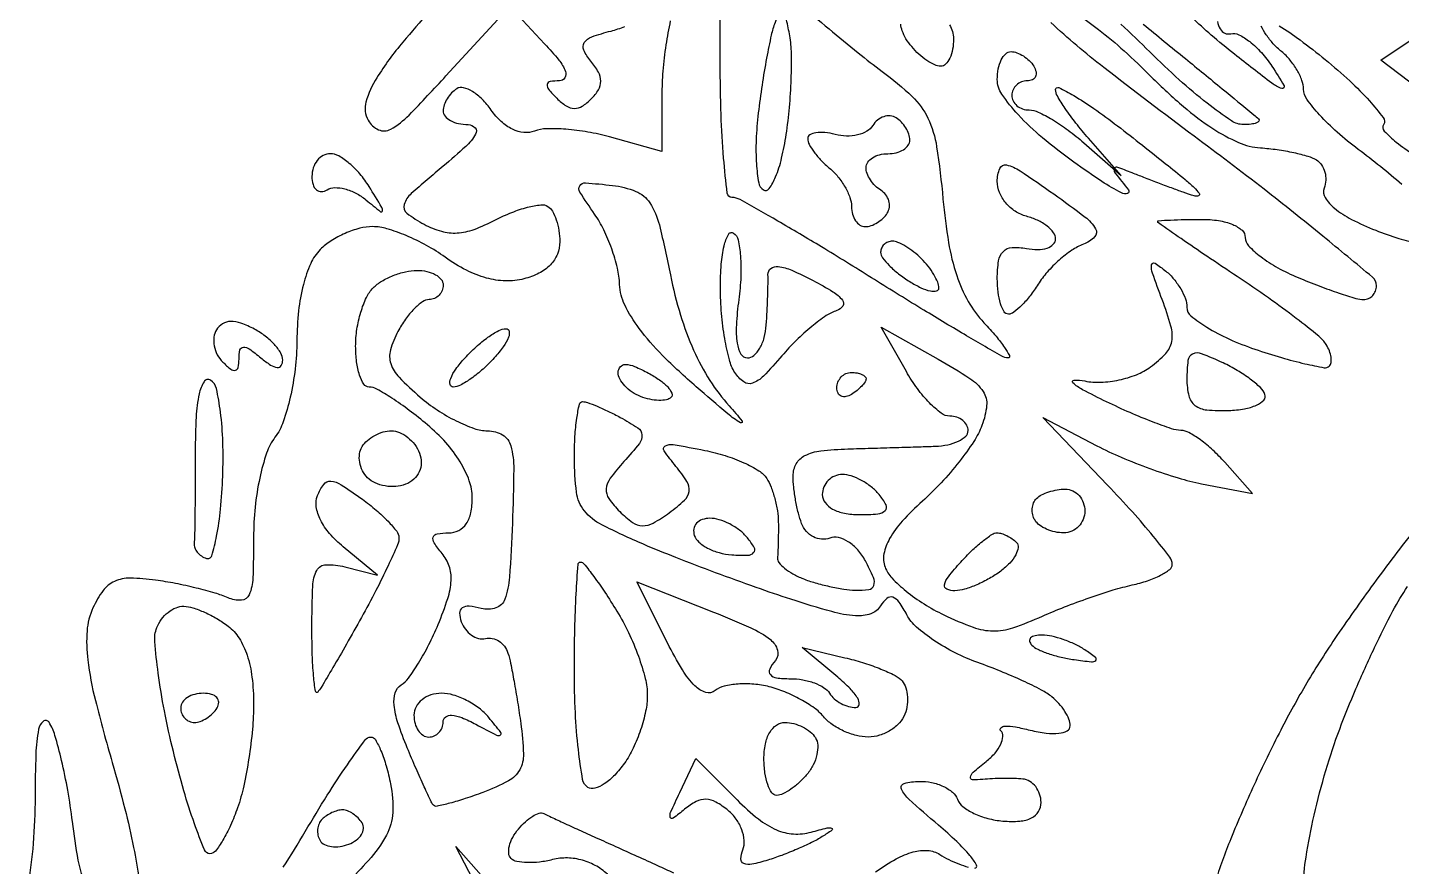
# Model space of a CAD drawing. Extents: x 3.4 to 43.8, y 4.7 to 62.8.
# Drawn here: x 4.78 to 12.75, y 37.57 to 42.44 of the extents above; entities that cross this region are included whole.
import ezdxf

# ---------------------------------------------------------------- set-up
doc = ezdxf.new("R2010")
doc.units = 0
doc.header["$MEASUREMENT"] = 0

msp = doc.modelspace()

# ---------------------------------------------------------------- linework, layer by layer
for points in [[(9.259346, 42.57927, 0.005617), (9.429479, 42.432307, 0.005649), (9.59869, 42.292672, 0.010727), (9.738505, 42.184792, -0.030913), (9.912398, 42.039058, -0.09204), (10.003328, 41.913793, -0.073547), (10.053953, 41.748679, -0.015063), (10.090751, 41.444918, 0.01843), (10.123044, 41.192583, 0.038976), (10.170285, 41.001245, 0.049297), (10.237042, 40.851145, 0.059367), (10.328643, 40.726977, -0.012704), (10.398423, 40.648812, -0.025639), (10.44852, 40.583201, -0.034736), (10.476122, 40.536243, -0.556981), (10.468169, 40.5234, -0.131903), (10.431663, 40.533201, -0.001537), (10.213944, 40.660082, -0.004545), (9.963137, 40.810361, -0.002936), (9.675355, 40.9887, 0.003852), (9.386428, 41.167017, 0.005827), (9.132004, 41.317318, 0.002487), (8.913147, 41.441747, 0.128701), (8.866332, 41.454, -0.3807), (8.839163, 41.478192, -0.007183), (8.818355, 41.682705, -0.013576), (8.803286, 41.934048, -0.008183), (8.7984, 42.232569), (8.7984, 43.011139)], [(7.260168, 42.702898, 0.006911), (6.957714, 42.355698, 0.035162), (6.806266, 42.149076, 0.071446), (6.743248, 42.007797, 0.199361), (6.755632, 41.902105, 0.162373), (6.816274, 41.846883, 0.237688), (6.887031, 41.850423, 0.070452), (6.992916, 41.932158, 0.007497), (7.207316, 42.158753), (7.577186, 42.561592), (7.77954, 42.346196, -0.018465), (7.862198, 42.25143, -0.07517), (7.900769, 42.185642, -0.239678), (7.897395, 42.148363, -0.258022), (7.865627, 42.1308, 0.04022), (7.811224, 42.126417, 0.32744), (7.794732, 42.10965, 0.214312), (7.802692, 42.081758, 0.021297), (7.85088, 42.02928, 0.051271), (7.905065, 41.985198, 0.141564), (7.951626, 41.970834, 0.146057), (7.997737, 41.9837, 0.055869), (8.050335, 42.025695, 0.061518), (8.092119, 42.079254, 0.138382), (8.105478, 42.128555, 0.125251), (8.091588, 42.180854, 0.046012), (8.048061, 42.244373, -0.060953), (8.006733, 42.308712, -0.265468), (8.009772, 42.352199, -0.162696), (8.053634, 42.386207, -0.022764), (8.165086, 42.419638, 0.042211), (8.244432, 42.446841, 0.074969)], [(10.866958, 42.520427, -0.014605), (10.993234, 42.428399, -0.018696), (11.141143, 42.304731, -0.012909), (11.299429, 42.154413, 0.018917), (11.486449, 41.981033, 0.033116), (11.655299, 41.854387, 0.040805), (11.805048, 41.773401, 0.086483), (11.93268, 41.741943, -0.017956), (12.029885, 41.731696, -0.018119), (12.125809, 41.714521, -0.018253), (12.20806, 41.693527, -0.066891), (12.257047, 41.671651, -0.1061), (12.287144, 41.642759, -0.081802), (12.306212, 41.601308, -0.077808), (12.311575, 41.553896, -0.081109), (12.302019, 41.507832, 0.236488), (12.307415, 41.452971, 0.081192), (12.361854, 41.391462, 0.053239), (12.460602, 41.327064, 0.024308), (12.601181, 41.263796, 0.01697), (12.734564, 41.21656, 0.026369), (12.852669, 41.185937, 0.024268)], [(11.2518, 42.459832, -0.000383), (11.497525, 42.259391, -0.000585), (11.71027, 42.085165, -0.000195), (11.894069, 41.934165, -0.016212), (11.92155, 41.910035, -0.350291), (11.923345, 41.89765, -0.171677), (11.910372, 41.886704, -0.064923), (11.878806, 41.879275, -0.025373), (11.833996, 41.877, -0.15062), (11.764501, 41.898421, -0.015463), (11.623878, 42.000716, -0.018177), (11.460985, 42.136858, -0.013549), (11.291146, 42.29816, 0.012254), (11.122034, 42.459607, 0.016684)], [(11.684107, 42.475083, 0.108885), (11.698427, 42.431649, 0.152798), (11.725497, 42.407318, 0.167005), (11.760567, 42.403871, -0.177204), (11.807553, 42.398312, -0.050209), (11.870593, 42.358007, -0.04388), (11.937653, 42.294664, -0.034359), (11.998853, 42.2154, -0.016089), (12.069243, 42.102283, -0.685676), (12.056457, 42.086395, -0.086698), (11.998745, 42.11658, -0.00258), (11.782425, 42.284474, -0.011515), (11.646576, 42.396186, -0.017682), (11.534792, 42.499616, -0.012384)], [(8.50884, 42.479353, 0.016405), (8.483304, 42.339096, 0.016126), (8.465804, 42.187639, 0.0207), (8.46, 42.047512), (8.46, 41.721439), (8.156209, 41.805319, 0.023781), (8.030288, 41.833722, 0.024308), (7.903156, 41.849786, 0.024972), (7.791889, 41.852807, 0.086117), (7.721352, 41.838905, -0.119091), (7.659816, 41.830901, -0.086212), (7.593108, 41.850063, -0.073321), (7.527488, 41.894774, -0.053878), (7.469454, 41.96112, 0.041852), (7.41741, 42.023582, 0.059417), (7.360966, 42.068648, 0.07609), (7.308869, 42.090871, 0.203981), (7.269811, 42.084923, 0.064855), (7.239664, 42.060388, 0.051888), (7.214151, 42.027138, 0.053429), (7.196798, 41.990661, 0.084521), (7.191, 41.956607, 0.176469), (7.202067, 41.926228, 0.092665), (7.233551, 41.900385, 0.072813), (7.280435, 41.88289, 0.052993), (7.335854, 41.877, -0.219939), (7.376299, 41.858305, -0.321358), (7.379429, 41.820662, -0.071951), (7.322069, 41.750101, -0.01224), (7.191471, 41.635533, 0.006913), (7.005942, 41.476243, 0.13377), (6.964684, 41.413484, 0.318651), (6.980298, 41.363253, 0.040293), (7.081332, 41.298216, 0.053377), (7.180932, 41.257886, 0.085217), (7.271996, 41.248006, 0.073491), (7.370431, 41.26885, 0.030806), (7.4946, 41.323853, -0.024683), (7.589351, 41.367218, -0.031719), (7.680402, 41.397033, -0.03306), (7.756831, 41.411489, -0.17022), (7.798284, 41.402377, -0.127013), (7.824999, 41.374525, -0.046476), (7.84738, 41.324272, -0.042355), (7.862663, 41.262207, -0.039217), (7.8678, 41.196819, -0.098833), (7.853534, 41.125352, -0.094073), (7.81281, 41.063417, -0.082547), (7.74699, 41.014734, -0.056613), (7.659841, 40.982029, -0.067928), (7.552619, 40.970159, -0.060592), (7.441692, 40.986519, -0.053181), (7.325532, 41.032072, -0.034712), (7.202632, 41.107318, 0.028676), (7.094627, 41.175248, 0.026184), (6.976294, 41.232665, 0.02712), (6.865102, 41.272645, 0.072863), (6.782133, 41.2848, 0.063984), (6.706858, 41.275128, 0.039129), (6.622138, 41.245748, 0.038666), (6.5414, 41.202754, 0.054752), (6.477943, 41.151857, 0.092686), (6.422515, 41.070935, 0.041175), (6.380021, 40.948238, 0.035586), (6.352311, 40.795928, 0.025511), (6.342309, 40.623107, -0.027673), (6.332133, 40.459527, -0.026349), (6.303923, 40.295329, -0.027321), (6.263426, 40.15314, -0.079031), (6.215409, 40.06308, 0.080877), (6.166715, 39.970937, 0.028464), (6.127018, 39.826289, 0.026939), (6.100178, 39.656814, 0.025807), (6.0912, 39.482979, -0.008943), (6.086951, 39.245438, -0.090933), (6.065788, 39.149509, -0.286417), (6.020488, 39.11755, -0.117006), (5.94315, 39.13134, 0.031014), (5.867632, 39.158684, 0.011526), (5.758493, 39.187991, 0.01137), (5.63768, 39.21457, 0.013479), (5.522432, 39.233981, 0.030851), (5.376396, 39.245427, 0.108846), (5.284681, 39.226807, 0.130011), (5.218404, 39.17368, 0.05262), (5.159252, 39.073039, 0.088122), (5.12498, 38.939066, 0.049727), (5.129139, 38.770898, 0.03095), (5.173231, 38.536548, 0.008611), (5.271175, 38.17575, -0.008064), (5.344154, 37.908072, -0.0139), (5.395055, 37.682823, -0.007891), (5.427967, 37.50058, -0.462767)], [(10.275704, 37.563695, 0.581962), (10.285971, 37.581113, 0.045661), (10.247155, 37.636324, 0.027231), (10.171025, 37.716671, 0.01266), (10.064204, 37.812762, -0.006138), (9.893438, 37.962392, -0.106578), (9.850287, 38.021994, -0.460597), (9.865928, 38.054458, -0.059971), (9.952599, 38.066562, -0.055607), (10.025005, 38.059872, -0.058692), (10.092772, 38.037378, -0.065612), (10.146048, 38.003322, -0.126819), (10.175194, 37.962384, 0.136553), (10.206772, 37.919779, 0.053722), (10.269441, 37.880994, 0.047934), (10.350224, 37.851409, 0.043199), (10.438045, 37.836432, 0.03808), (10.535818, 37.835801, 0.095916), (10.604325, 37.854093, 0.143843), (10.644644, 37.890752, 0.137654), (10.6596, 37.944048, 0.081119), (10.651619, 37.992917, 0.084509), (10.628536, 38.035946, 0.09071), (10.594212, 38.066593, 0.113848), (10.55385, 38.080024, 0.017285), (10.504272, 38.082999, 0.008821), (10.441887, 38.083481, 0.008753), (10.377495, 38.081715, 0.012984), (10.3212, 38.077718, -0.03503), (10.261729, 38.076122, -0.457376), (10.24962, 38.091418, -0.16904), (10.265838, 38.119533, -0.010491), (10.341035, 38.181809, 0.044815), (10.392681, 38.230924, 0.069438), (10.426465, 38.282233, 0.096001), (10.438159, 38.327607, 0.214766), (10.425808, 38.360192, -0.430431), (10.42628, 38.377321, -0.179171), (10.450338, 38.386812, -0.049418), (10.510949, 38.382102, -0.017398), (10.596323, 38.363805, 0.029001), (10.689364, 38.346113, 0.059403), (10.763498, 38.345277, 0.096222), (10.811565, 38.360107, 0.276674), (10.8288, 38.38887, 0.097805), (10.821297, 38.42686, 0.043234), (10.797736, 38.472518, 0.040592), (10.763511, 38.518108, 0.043327), (10.72305, 38.556495, 0.048199), (10.661782, 38.596303, 0.011593), (10.552943, 38.649777, 0.011798), (10.42458, 38.705551, 0.011454), (10.292463, 38.755793, -0.031908), (10.1618, 38.811697, -0.030838), (10.037753, 38.884333, -0.032351), (9.936896, 38.961974, -0.089905), (9.881519, 39.031768, 0.02748), (9.835809, 39.10694, 0.161408), (9.799522, 39.134494, 0.268546), (9.765202, 39.127704, 0.074437), (9.728341, 39.084133, -0.171849), (9.671272, 39.03828, -0.103014), (9.5841, 39.02678, -0.049777), (9.445663, 39.051058, -0.010304), (9.208684, 39.122727, -0.006618), (9.006207, 39.191522, -0.004143), (8.771003, 39.277125, -0.004157), (8.5407, 39.3653, -0.00756), (8.35425, 39.441742, -0.015423), (8.111685, 39.554472, -0.107358), (8.010548, 39.636222, -0.138431), (7.964995, 39.743368, -0.031732), (7.9524, 39.941618, -0.013709), (7.955848, 40.067358, -0.022522), (7.966459, 40.173255, -0.01856), (7.98141, 40.254485, -0.351393), (8.000262, 40.2696, -0.08758), (8.028164, 40.264675, -0.011618), (8.084195, 40.242771, -0.013169), (8.149931, 40.213239, -0.010708), (8.218781, 40.178267, -0.023129), (8.320005, 40.117914, -0.229993), (8.344492, 40.076575, -0.191225), (8.329429, 40.027048, -0.015611), (8.240024, 39.921834, 0.023868), (8.160172, 39.824655, 0.14003), (8.137022, 39.763497, 0.176123), (8.152392, 39.706872, 0.042943), (8.215704, 39.631639, 0.041094), (8.289729, 39.568875, 0.15073), (8.347355, 39.549657, 0.134296), (8.409773, 39.565216, 0.030029), (8.502955, 39.625118, 0.029079), (8.590406, 39.697223, 0.171942), (8.61752, 39.748976, 0.177928), (8.605523, 39.805229, 0.031577), (8.541407, 39.894013, -0.020678), (8.473284, 39.984143, -0.444753), (8.480093, 40.013085, -0.170512), (8.525933, 40.020716, -0.005704), (8.709594, 39.986494, -0.027422), (8.826199, 39.956664, -0.03004), (8.935238, 39.914953, -0.031444), (9.023073, 39.868297, -0.113931), (9.067849, 39.824176, -0.049477), (9.093396, 39.773509, -0.026597), (9.115096, 39.7069, -0.026219), (9.130164, 39.635978, -0.037058), (9.135505, 39.57165, -0.004079), (9.135541, 39.510558, -0.004069), (9.13458, 39.449422, -0.003985), (9.132882, 39.396039, -0.015983), (9.13054, 39.363453, 0.198103), (9.138607, 39.336165, 0.05185), (9.171447, 39.303112, 0.044467), (9.21997, 39.27019, 0.032984), (9.27859, 39.242499, 0.024389), (9.348657, 39.218765, 0.015651), (9.431935, 39.197808, 0.015731), (9.514958, 39.182376, 0.028249), (9.583927, 39.175746, 0.044233), (9.661002, 39.17953, 0.284766), (9.689714, 39.203339, 0.185786), (9.687719, 39.248926, 0.02007), (9.640888, 39.345562, 0.057773), (9.596477, 39.409537, 0.070392), (9.541141, 39.456909, 0.083733), (9.483834, 39.481164, 0.151061), (9.433413, 39.477803, -0.112523), (9.386366, 39.471063, -0.100183), (9.338835, 39.484808, -0.094281), (9.298129, 39.517005, -0.087013), (9.270701, 39.562761, -0.030206), (9.251794, 39.622608, -0.017208), (9.235882, 39.69682, -0.01714), (9.224965, 39.772902, -0.027067), (9.2214, 39.838716, -0.127663), (9.239727, 39.909326, -0.152276), (9.28935, 39.956553, -0.085786), (9.381975, 39.983919, -0.021879), (9.53865, 39.995278, 0.000329), (9.674062, 39.999244, 0.00027), (9.818623, 40.003652, 0.000273), (9.951418, 40.007845, 0.000725), (10.04625, 40.011028, 0.041883), (10.119121, 40.019721, 0.06022), (10.180685, 40.04031, 0.077878), (10.222535, 40.068847, 0.207107), (10.2366, 40.101348, 0.12538), (10.228462, 40.133293, 0.100215), (10.205536, 40.160584, 0.089699), (10.171249, 40.179024, 0.07752), (10.13085, 40.185535, -0.161117), (10.080474, 40.202484, -0.038269), (10.013033, 40.261698, -0.035492), (9.942247, 40.345261, -0.02862), (9.878272, 40.444061), (9.731445, 40.702052), (10.062017, 40.51626, -0.015975), (10.246559, 40.404639, -0.102617), (10.323665, 40.328293, -0.172334), (10.343998, 40.2468, -0.06673), (10.317079, 40.131861, -0.054846), (10.269516, 40.038897, -0.020886), (10.184318, 39.920623, -0.020387), (10.080221, 39.798723, -0.023512), (9.971161, 39.691645, 0.025524), (9.854824, 39.5765, 0.055946), (9.781336, 39.475229, 0.079176), (9.748165, 39.386549, 0.142534), (9.75457, 39.309792, 0.099095), (9.794554, 39.246574, 0.031584), (9.87671, 39.170625, 0.030116), (9.981218, 39.095575, 0.02941), (10.094796, 39.03297, 0.022916), (10.266384, 38.960596, 0.085132), (10.381341, 38.939265, 0.085627), (10.496486, 38.957519, 0.023345), (10.668453, 39.025158, -0.01266), (10.795427, 39.078259, -0.009105), (10.939662, 39.131331, -0.009205), (11.078834, 39.176827, -0.019569), (11.18835, 39.205774, 0.026114), (11.277462, 39.230581, 0.037888), (11.352659, 39.262325, 0.042495), (11.406261, 39.29594, 0.235653), (11.421, 39.325477, 0.165315), (11.406802, 39.367247, 0.007374), (11.310768, 39.488442, 0.011742), (11.189522, 39.629987, 0.008062), (11.045743, 39.78497), (10.670485, 40.176611), (10.983436, 40.013492, 0.019903), (11.124748, 39.946846, 0.013333), (11.291101, 39.881515, 0.013439), (11.45591, 39.826775, 0.025649), (11.591343, 39.79327), (11.8863, 39.736168), (11.725138, 39.918284, 0.02554), (11.656637, 39.988155, 0.029025), (11.584105, 40.047555, 0.030121), (11.517508, 40.090048, 0.121535), (11.471338, 40.102619, -0.075954), (11.416978, 40.112261, -0.01), (11.306507, 40.152233, -0.011421), (11.176656, 40.205612, -0.009346), (11.0403, 40.268404, -0.007644), (10.900124, 40.338822, -0.070217), (10.844869, 40.378354, -0.66671), (10.851122, 40.394644, -0.056876), (10.9134, 40.389313, 0.060411), (11.007088, 40.381958, 0.041968), (11.112525, 40.395337, 0.042145), (11.213594, 40.425975, 0.063408), (11.294078, 40.470492, 0.045593), (11.382831, 40.548806, 0.146844), (11.417767, 40.61843, 0.11258), (11.413267, 40.707017, 0.021493), (11.362535, 40.861167, -0.005412), (11.306274, 41.015248, -0.117126), (11.3012, 41.062899, -0.546431), (11.320795, 41.072207, -0.034019), (11.383707, 41.026844, -0.046868), (11.430346, 40.980112, -0.041099), (11.469794, 40.923501, -0.04326), (11.496867, 40.865989, -0.088605), (11.5056, 40.817094, 0.224042), (11.529299, 40.766859, 0.034356), (11.621645, 40.700863, 0.032812), (11.749334, 40.633374, 0.023059), (11.900647, 40.573899, 0.010355), (12.054678, 40.524951, 0.015811), (12.190348, 40.489534, 0.010354), (12.302381, 40.466469, 0.246765), (12.332118, 40.475718, 0.166219), (12.342108, 40.496087, 0.06775), (12.341834, 40.527346, 0.056865), (12.332204, 40.563891, 0.045611), (12.314045, 40.600323, 0.083982), (12.270855, 40.649453, 0.007336), (12.139968, 40.752598, 0.009467), (11.978728, 40.871103, 0.007221), (11.797973, 40.994878, -0.00182), (11.621005, 41.113273, -0.002977), (11.471987, 41.215051, -0.000428), (11.340633, 41.306083, -0.245752), (11.3364, 41.314176, -0.396471), (11.34132, 41.319406, -0.002519), (11.410954, 41.323304, -0.007947), (11.492883, 41.326171, -0.004773), (11.5902, 41.3271, -0.036918), (11.690075, 41.319716, -0.060918), (11.771539, 41.297232, -0.083703), (11.825525, 41.263537, -0.214657), (11.844, 41.222485, 0.193225), (11.863516, 41.173871, 0.039502), (11.934014, 41.110991, 0.036283), (12.033099, 41.04652, 0.027139), (12.150432, 40.989835, 0.007922), (12.273206, 40.940807, 0.009915), (12.388665, 40.89941, 0.008326), (12.486311, 40.868371, 0.072911), (12.531132, 40.8618, 0.107092), (12.559467, 40.867939, 0.099498), (12.583584, 40.885342, 0.09586), (12.599752, 40.911348, 0.091529), (12.6054, 40.941943, 0.221982), (12.582247, 40.991524, 0.002552), (12.294767, 41.229728, 0.007196), (11.953274, 41.501635, 0.004561), (11.547927, 41.809093, -0.005306), (11.023832, 42.207852, -0.021256), (10.716567, 42.468517, -0.032116)], [(10.128372, 42.455143, -0.143854), (10.152, 42.374719, -0.044644), (10.146544, 42.313733, -0.064493), (10.130192, 42.2622, -0.084381), (10.10613, 42.227362, -0.202189), (10.077759, 42.2154, -0.110009), (10.042721, 42.223203, -0.038704), (9.997647, 42.248751, -0.036176), (9.950829, 42.285489, -0.035119), (9.909293, 42.328934, -0.035548), (9.876087, 42.375284, -0.051436), (9.85429, 42.420661, -0.064521), (9.845949, 42.458642, -0.221704)], [(12.752568, 41.528903, 0.009612), (12.628312, 41.633294, 0.009499), (12.49965, 41.733255, -0.021025), (12.378176, 41.832204, -0.026928), (12.275592, 41.933574, -0.026712), (12.201209, 42.024791, -0.158991), (12.1824, 42.082447, 0.089085), (12.173314, 42.133036, 0.043189), (12.145123, 42.19265, 0.041002), (12.104055, 42.251408, 0.04656), (12.0555, 42.3, -0.03388), (12.006939, 42.346198, -0.035498), (11.965877, 42.397853, -0.037958), (11.937263, 42.447277, -0.112701)], [(12.040176, 42.450228, -0.023014), (12.162638, 42.367687, -0.011847), (12.308433, 42.253883, -0.014852), (12.451042, 42.129767, -0.023589), (12.564583, 42.014476, -0.02003), (12.645056, 41.917078, -0.310445), (12.64705, 41.875948, 0.340604), (12.650802, 41.839648, 0.032876), (12.720267, 41.775513, 0.031082), (12.823607, 41.702103, 0.018757)], [(12.952723, 42.007777), (12.631185, 42.249639), (12.887846, 42.422869, 0.05074)], [(12.847372, 39.552475, 0.008835), (12.604659, 39.234436, 0.008862), (12.376046, 38.911811, 0.015798), (12.201275, 38.637431, 0.015509), (12.050295, 38.364028, 0.010703), (11.895785, 38.045901, 0.010802), (11.760251, 37.733313, 0.021632), (11.669403, 37.479929, -0.015298)], [(12.850129, 37.130889, -0.01748), (12.748786, 37.008045, -0.017701), (12.652074, 36.906319, -0.059171), (12.579295, 36.850177, -0.055036), (12.496819, 36.812462, -0.145404), (12.432585, 36.810526, -0.129423), (12.372998, 36.844332, -0.039669), (12.304345, 36.92292, -0.074784), (12.257428, 37.010999, -0.028178), (12.218221, 37.145413, -0.027154), (12.191378, 37.298868, -0.029728), (12.1824, 37.449738, -0.040373), (12.196774, 37.627461, -0.015715), (12.244063, 37.869648, -0.015437), (12.311949, 38.12993, -0.018501), (12.392317, 38.370036, -0.011285), (12.486175, 38.603288, -0.009856), (12.5946, 38.842954, -0.009958), (12.701201, 39.05572, -0.028809), (12.786161, 39.196818, -0.017038)], [(5.110984, 37.488283, -0.061721), (5.074112, 37.608996, -0.012219), (5.040545, 37.833011, 0.012703), (5.013168, 38.014523, 0.014173), (4.97741, 38.187848, 0.013572), (4.938896, 38.333246, 0.069536), (4.904559, 38.409129, 0.451297), (4.870991, 38.414517, 0.17616), (4.843853, 38.368552, 0.037552), (4.828099, 38.225302, 0.008039), (4.823495, 37.975004, -0.019449), (4.812384, 37.705499, -0.024769), (4.780227, 37.458815, -0.026791)], [(6.262976, 37.568304, 0.012902), (6.391308, 37.775295, -0.00758), (6.518568, 37.98552, -0.011734), (6.635389, 38.162677, -0.006127), (6.737826, 38.306562, -0.239384), (6.771768, 38.3238, -0.269593), (6.798092, 38.308494, -0.030152), (6.829919, 38.243798, -0.030104), (6.860718, 38.155808, -0.019783), (6.88592, 38.051452, -0.061419), (6.898363, 37.885209, -0.110982), (6.862247, 37.754222, -0.063985), (6.757831, 37.607307, -0.010289), (6.513558, 37.353502, -0.008366)], [(8.151738, 37.520176, 0.06514), (8.081932, 37.57383, 0.062457), (7.999693, 37.608644, 0.06287), (7.911929, 37.62192, 0.067718), (7.825898, 37.612359, -0.031521), (7.750425, 37.598401, -0.037502), (7.678086, 37.595151, -0.040877), (7.618307, 37.601861, -0.149066), (7.584994, 37.619606, -0.17932), (7.571503, 37.648981, -0.080079), (7.575133, 37.692011, -0.064211), (7.59448, 37.741565, -0.048101), (7.627431, 37.790084, -0.034963), (7.668123, 37.832672, -0.04791), (7.710538, 37.864419, -0.057418), (7.748538, 37.881942, -0.203069), (7.774747, 37.879753, 0.011913), (7.807097, 37.863717, 0.001201), (7.885145, 37.827548, 0.001505), (7.978399, 37.784943, 0.001198), (8.0793, 37.739502, -0.000942), (8.190605, 37.689444, -0.000667), (8.315398, 37.632836, -0.000673), (8.434496, 37.578427, -0.001423), (8.526639, 37.535864, -0.01177)], [(7.492664, 37.248923), (7.263944, 37.6893), (7.544722, 37.372046, 0.0181)], [(9.699399, 37.541322, -0.027601), (9.818887, 37.616834, -0.061011), (9.918639, 37.657433, -0.084821), (10.002119, 37.665423, -0.12319), (10.072072, 37.642323, 0.025782), (10.124844, 37.612627, 0.023133), (10.182308, 37.587327, 0.023813), (10.236029, 37.569472, 0.064424)]]:
    msp.add_lwpolyline(points, format="xyb")
for points in [[(9.201604, 42.392505, 0.014853), (9.182746, 42.48548, 0.152949), (9.16307, 42.518805, 0.453593), (9.141571, 42.51626, 0.056561), (9.116571, 42.4692, 0.03998), (9.094321, 42.396083, 0.008036), (9.067346, 42.262615, 0.008441), (9.041011, 42.105875, 0.007796), (9.019209, 41.944131, 0.019126), (9.00668, 41.788144, 0.027105), (9.008392, 41.648936, 0.025924), (9.021463, 41.538987, 0.214988), (9.048894, 41.498343, 0.397119), (9.082328, 41.505207, 0.055461), (9.119567, 41.573134, 0.039359), (9.154556, 41.681617, 0.02112), (9.18129, 41.819818, 0.015124), (9.199909, 41.97606, 0.013226), (9.210089, 42.140296, 0.013413), (9.211375, 42.289207, 0.038074)], [(10.485407, 42.3, -0.089642), (10.519719, 42.293799, -0.053229), (10.556989, 42.275149, -0.051032), (10.591395, 42.247761, -0.06081), (10.6173, 42.2154, -0.082592), (10.630541, 42.183074, -0.161196), (10.627909, 42.155651, -0.182303), (10.610021, 42.137423, -0.108972), (10.579993, 42.1308, 0.093332), (10.545793, 42.12436, 0.09642), (10.516718, 42.105949, 0.099167), (10.497258, 42.07848, 0.105053), (10.4904, 42.0462, 0.117807), (10.49811, 42.013931, 0.100594), (10.519862, 41.986451, 0.09265), (10.552393, 41.968001, 0.082979), (10.590697, 41.9616, -0.111467), (10.643015, 41.94979, -0.024101), (10.725262, 41.905685, -0.024012), (10.817529, 41.844116, -0.020935), (10.907947, 41.77125), (11.1249, 41.5809), (10.93455, 41.797853, -0.01375), (10.861655, 41.885694, -0.017884), (10.800115, 41.9702, -0.01567), (10.754235, 42.043005, -0.13353), (10.7442, 42.079911, -0.55285), (10.762486, 42.091395, -0.020271), (10.849818, 42.044829, -0.020339), (10.965763, 41.970337, -0.010721), (11.10375, 41.869055, -0.002723), (11.247613, 41.757387, -0.00321), (11.382533, 41.65007, -0.002814), (11.495355, 41.55809, -0.020045), (11.5479, 41.511095, -0.040112), (11.576846, 41.478147, -0.484858), (11.573058, 41.464036, -0.176778), (11.547614, 41.462619, -0.014987), (11.48445, 41.483849, -0.001584), (11.417056, 41.509015, -0.000924), (11.3364, 41.539595, -0.000923), (11.25575, 41.570515, -0.001565), (11.18835, 41.59674, 0.010675), (11.099933, 41.629301, 0.450042), (11.084286, 41.62046, 0.22099), (11.089997, 41.595419, 0.005125), (11.1672, 41.49787, -0.522644), (11.161388, 41.477918, -0.20128), (11.126354, 41.480484, -0.028982), (11.013051, 41.546612, -0.008892), (10.84995, 41.659166, -0.019052), (10.667907, 41.800427, -0.031437), (10.526947, 41.934637, -0.036301), (10.432481, 42.052778, -0.151629), (10.4058, 42.138736, -0.047394), (10.411663, 42.200456, -0.06738), (10.429185, 42.252629, -0.087539), (10.455003, 42.287804, -0.193093)], [(9.819446, 41.915687, 0.117785), (9.784972, 41.927076, 0.100593), (9.746878, 41.922641, 0.092657), (9.710991, 41.902979, 0.082995), (9.682998, 41.87101, -0.126458), (9.649078, 41.838404, -0.070357), (9.595354, 41.817345, -0.062898), (9.530998, 41.810403, -0.059473), (9.465652, 41.81941, 0.037381), (9.404467, 41.83061, 0.064848), (9.352898, 41.829414, 0.098389), (9.318406, 41.816868, 0.262223), (9.306, 41.794839, 0.126003), (9.314324, 41.762331, 0.033832), (9.343277, 41.717062, 0.032038), (9.38433, 41.668392, 0.028337), (9.4329, 41.6232, -0.048188), (9.481456, 41.574291, -0.041499), (9.522523, 41.514585, -0.04354), (9.550682, 41.453597, -0.086594), (9.5598, 41.401341, 0.066527), (9.565754, 41.356792, 0.083585), (9.583185, 41.319034, 0.099375), (9.609049, 41.293782, 0.144829), (9.639407, 41.2848, 0.08447), (9.673458, 41.290594, 0.05343), (9.709927, 41.307934, 0.051896), (9.743166, 41.333429, 0.064898), (9.767687, 41.363554, 0.108373), (9.779667, 41.397673, 0.099685), (9.776806, 41.434784, 0.095498), (9.759506, 41.469175, 0.090427), (9.73038, 41.495447, -0.059916), (9.697491, 41.521678, -0.050815), (9.669657, 41.556361, -0.053152), (9.650697, 41.59382, -0.090837), (9.6444, 41.628193, -0.156819), (9.654163, 41.658555, -0.097386), (9.681677, 41.684415, -0.079459), (9.722774, 41.701872, -0.06085), (9.7713, 41.7078, 0.06085), (9.819826, 41.713728, 0.079459), (9.860923, 41.731185, 0.097386), (9.888437, 41.757045, 0.156819), (9.8982, 41.787407, 0.08447), (9.892406, 41.821458, 0.05343), (9.875066, 41.857927, 0.051896), (9.849571, 41.891166, 0.064898)], [(6.53615, 41.7078, 0.123005), (6.495513, 41.697649, 0.10077), (6.460899, 41.669056, 0.090978), (6.437643, 41.626288, 0.079315), (6.4296, 41.575907, 0.069674), (6.436105, 41.52945, 0.144341), (6.45554, 41.49879, 0.189995), (6.484355, 41.488479, 0.131168), (6.517906, 41.49859, -0.137421), (6.561732, 41.511214, -0.065444), (6.620453, 41.503931, -0.057484), (6.684122, 41.479314, -0.051753), (6.742997, 41.440133, 0.00493), (6.827544, 41.371659, 0.549539), (6.83895, 41.375618, 0.197285), (6.835579, 41.396798, 0.002394), (6.761241, 41.51745, 0.037058), (6.708014, 41.590289, 0.040943), (6.646222, 41.651885, 0.044906), (6.585312, 41.694657, 0.131364)], [(10.733476, 41.474346, -0.008824), (10.915755, 41.340486, -0.096708), (10.975836, 41.272932, -0.339732), (10.970018, 41.225047, -0.107599), (10.905822, 41.18294, 0.05818), (10.8385, 41.147688, 0.031217), (10.764367, 41.090031, 0.030621), (10.695162, 41.020927, 0.04169), (10.642396, 40.95029, -0.024762), (10.596299, 40.884021, -0.031503), (10.547179, 40.828045, -0.032808), (10.501659, 40.787963, -0.16558), (10.47005, 40.7772, -0.265414), (10.445322, 40.791321, -0.057969), (10.424673, 40.837901, -0.045946), (10.410468, 40.904672, -0.029457), (10.4058, 40.983842, -0.03813), (10.413593, 41.085885, -0.155947), (10.440933, 41.140812, -0.189122), (10.491393, 41.163693, -0.060611), (10.575, 41.1579, 0.048581), (10.639783, 41.151847, 0.077852), (10.694497, 41.160638, 0.110349), (10.730876, 41.182174, 0.207002), (10.7442, 41.212978, 0.162419), (10.731922, 41.249778, 0.066237), (10.694497, 41.287887, 0.056048), (10.639737, 41.321476, 0.045643), (10.575, 41.344887, -0.081739), (10.510253, 41.373716, -0.073484), (10.455427, 41.422653, -0.075874), (10.418519, 41.483681, -0.098432), (10.4058, 41.547663, -0.096959), (10.42037, 41.622091, -0.366244), (10.459298, 41.642457, -0.092467), (10.537979, 41.60877, -0.006708)], [(8.172678, 41.523973, -0.066782), (8.308874, 41.489395, -0.154518), (8.389452, 41.423078, -0.083707), (8.445191, 41.294324, -0.01118), (8.50975, 41.004492, 0.024157), (8.567871, 40.772138, 0.032254), (8.644026, 40.568521, 0.03542), (8.738387, 40.39297, 0.043417), (8.851155, 40.244873, -0.019371), (8.925061, 40.156921, -0.823256), (8.916272, 40.146848, -0.044412), (8.841604, 40.199361, -0.003575), (8.658958, 40.355981, -0.01702), (8.463417, 40.538155, -0.035934), (8.327599, 40.694613, -0.047529), (8.244527, 40.830695, -0.103581), (8.214808, 40.948726, 0.047792), (8.201697, 41.044712, 0.027419), (8.1687, 41.156889, 0.02718), (8.122759, 41.267004, 0.040375), (8.069934, 41.357099, -0.00968), (7.984131, 41.48479, -0.288686), (7.983752, 41.521989, -0.28132), (8.017279, 41.539038, -0.009313)], [(8.874948, 41.247477, -0.205205), (8.901987, 41.208989, -0.031767), (8.915677, 41.114664, -0.031036), (8.917902, 40.994834, -0.022465), (8.906108, 40.861784, 0.018711), (8.891871, 40.713803, 0.0516), (8.896537, 40.609277, 0.091195), (8.918265, 40.545762, 0.271196), (8.956461, 40.5234, 0.183068), (8.994055, 40.537642, 0.081739), (9.027992, 40.579315, 0.064895), (9.053361, 40.64091, 0.047835), (9.065527, 40.71375, 0.004829), (9.070378, 40.794166, 0.004216), (9.07393, 40.878385, 0.004242), (9.075854, 40.954574, 0.012545), (9.075418, 41.006908, -0.246835), (9.092672, 41.042575, -0.194503), (9.134841, 41.053433, -0.070649), (9.212936, 41.031546, -0.016126), (9.33704, 40.972121, -0.016976), (9.452641, 40.907038, -0.088966), (9.507078, 40.858889, -0.311329), (9.509375, 40.823871, -0.189279), (9.4752, 40.797428, 0.078218), (9.413669, 40.76842, 0.022645), (9.329319, 40.705364, 0.022175), (9.239425, 40.624664, 0.022001), (9.156785, 40.536115, -0.015326), (9.048738, 40.417202, -0.115744), (8.985357, 40.376386, -0.249731), (8.934655, 40.383934, -0.090018), (8.88313, 40.4388, -0.08051), (8.851299, 40.511285, -0.021238), (8.824739, 40.635508, -0.020992), (8.806233, 40.781374, -0.020169), (8.799695, 40.930243, -0.019818), (8.804625, 41.066816, -0.03932), (8.821266, 41.173804, -0.061785), (8.845689, 41.239419, -0.43601)], [(9.79668, 41.2002, 0.09385), (9.770845, 41.195308, 0.096574), (9.748881, 41.181327, 0.099067), (9.734179, 41.160466, 0.104481), (9.729, 41.13595, 0.163755), (9.739599, 41.104455, 0.033519), (9.778702, 41.059534, 0.03201), (9.833422, 41.0112, 0.025323), (9.8982, 40.966033, 0.027713), (9.963154, 40.930309, 0.057717), (10.017697, 40.911498, 0.108741), (10.053513, 40.911491, 0.352148), (10.0674, 40.928763, 0.102051), (10.060553, 40.961959, 0.032952), (10.037578, 41.00689, 0.031293), (10.004732, 41.054786, 0.030437), (9.96588, 41.09868, 0.030136), (9.922039, 41.137532, 0.031128), (9.8743, 41.170378, 0.032763), (9.829589, 41.193368, 0.102712)], [(7.03872, 41.031, -0.053595), (7.096978, 41.024737, -0.073362), (7.146268, 41.006149, -0.093122), (7.179357, 40.978683, -0.17482), (7.191, 40.9464, -0.095438), (7.18478, 40.914109, -0.097026), (7.167023, 40.886651, -0.098745), (7.140523, 40.868269, -0.102759), (7.109377, 40.8618, 0.157985), (7.071306, 40.849463, 0.042647), (7.022659, 40.80748, 0.038751), (6.972672, 40.74766, 0.031817), (6.928787, 40.67688, 0.053007), (6.885218, 40.569509, 0.152524), (6.887057, 40.490056, 0.111947), (6.935495, 40.410844, 0.022163), (7.057428, 40.29618, 0.031771), (7.156637, 40.221253, 0.029994), (7.266412, 40.15791, 0.031361), (7.370434, 40.113846, 0.084697), (7.449243, 40.1004, -0.137179), (7.535748, 40.076212, -0.193441), (7.583241, 40.012864, -0.06783), (7.600224, 39.878476, -0.00729), (7.592576, 39.564105, -0.007141), (7.575944, 39.251713, -0.070592), (7.548798, 39.123356, -0.226001), (7.497196, 39.072624, -0.147872), (7.412324, 39.069334, 0.037263), (7.341146, 39.082314, 0.174474), (7.301333, 39.072589, 0.260226), (7.286177, 39.043233, 0.079087), (7.295999, 38.992279, 0.07543), (7.319784, 38.94862, 0.07995), (7.355053, 38.914976, 0.087525), (7.396073, 38.896279, 0.119128), (7.436579, 38.895635, -0.107936), (7.476299, 38.89588, -0.092043), (7.515074, 38.879831, -0.087823), (7.546957, 38.850059, -0.086794), (7.566842, 38.811035, -0.024165), (7.58208, 38.751302, -0.005295), (7.602199, 38.647181, -0.005501), (7.622886, 38.52614, -0.005257), (7.64124, 38.402835, -0.024737), (7.656828, 38.225713, -0.135951), (7.634989, 38.133244, -0.147276), (7.569618, 38.069069, -0.03071), (7.421381, 38.002456, -0.010358), (7.319415, 37.966364, -0.015915), (7.229623, 37.939797, -0.01036), (7.155412, 37.92202, -0.255287), (7.135833, 37.927767, -0.086062), (7.122099, 37.947263, -0.002734), (7.081017, 38.03532, -0.005226), (7.034073, 38.140269, -0.003594), (6.98296, 38.26017, -0.018769), (6.928678, 38.405155, -0.05544), (6.906542, 38.509034, -0.093579), (6.912843, 38.580908, -0.187961), (6.946588, 38.625702, 0.096778), (6.989945, 38.665814, 0.020234), (7.047881, 38.752184, 0.020519), (7.107873, 38.859597, 0.018138), (7.161556, 38.97602, 0.020394), (7.217478, 39.126875, 0.064537), (7.23729, 39.232555, 0.096079), (7.226086, 39.314951, 0.091758), (7.184865, 39.388692, -0.025739), (7.138392, 39.450946, -0.22841), (7.133723, 39.483918, -0.285981), (7.156448, 39.503265, -0.03706), (7.222941, 39.5082, 0.118163), (7.281177, 39.522158, 0.127691), (7.324818, 39.560781, 0.098825), (7.351501, 39.624729, 0.049613), (7.3602, 39.71218, 0.088521), (7.342634, 39.810621, 0.049657), (7.289352, 39.920253, 0.044099), (7.206533, 40.031542, 0.035861), (7.099909, 40.13518, 0.013652), (6.994521, 40.219052, 0.017622), (6.893134, 40.289863, 0.015507), (6.805862, 40.342582, 0.128805), (6.761509, 40.3542, -0.256599), (6.731488, 40.370693, -0.06197), (6.706345, 40.423783, -0.048398), (6.689082, 40.500333, -0.031278), (6.6834, 40.59108, -0.038105), (6.69089, 40.689218, -0.034792), (6.713221, 40.788198, -0.036597), (6.745921, 40.873869, -0.087124), (6.78492, 40.92948, -0.062206), (6.834905, 40.968366, -0.039117), (6.901351, 41.001178, -0.038823), (6.972977, 41.023563, -0.056383)], [(6.096334, 40.689852, 0.035165), (6.017989, 40.724942, 0.092935), (5.957632, 40.735021, 0.133989), (5.91122, 40.721359, 0.116665), (5.875286, 40.685457, 0.11031), (5.860609, 40.64314, 0.077899), (5.862698, 40.592685, 0.072784), (5.880748, 40.542008, 0.074617), (5.912451, 40.499109, 0.027697), (5.958404, 40.457984, 0.218579), (5.98545, 40.451243, 0.308658), (6.001996, 40.467772, 0.046817), (6.0066, 40.516839, -0.055064), (6.012374, 40.569107, -0.336698), (6.03183, 40.585535, -0.170126), (6.066027, 40.575502, -0.017585), (6.1335, 40.5234, 0.027929), (6.189401, 40.48205, 0.11965), (6.228155, 40.468216, 0.279249), (6.251017, 40.478977, 0.147621), (6.2604, 40.510065, 0.136006), (6.248901, 40.551555, 0.049791), (6.212206, 40.60082, 0.044768), (6.15911, 40.649458, 0.040207)], [(7.555624, 40.6926, -0.360419), (7.573826, 40.67752, -0.143955), (7.570393, 40.642897, -0.061723), (7.540064, 40.588433, -0.026053), (7.4871, 40.5234, -0.025182), (7.422267, 40.458635, -0.028998), (7.354105, 40.403903, -0.030037), (7.291877, 40.365017, -0.125263), (7.249376, 40.3542, -0.360419), (7.231174, 40.36928, -0.143955), (7.234607, 40.403903, -0.061723), (7.264936, 40.458367, -0.026053), (7.3179, 40.5234, -0.025182), (7.382733, 40.588165, -0.028998), (7.450895, 40.642897, -0.030037), (7.513123, 40.681783, -0.125263)], [(11.715586, 40.49429, 0.017099), (11.590956, 40.547224, 0.199273), (11.539148, 40.545879, 0.264331), (11.511985, 40.508983, 0.029451), (11.5056, 40.400682, 0.057211), (11.51682, 40.302943, 0.176296), (11.552589, 40.248062, 0.139719), (11.621569, 40.22158, 0.031507), (11.748439, 40.218292, 0.03384), (11.839186, 40.227831, 0.061818), (11.910294, 40.249505, 0.098484), (11.951949, 40.278972, 0.290045), (11.958425, 40.3119, 0.111255), (11.932203, 40.350893, 0.028258), (11.873539, 40.400375, 0.027395), (11.798377, 40.450636, 0.024706)], [(8.382646, 40.434922, -0.029601), (8.447001, 40.395414, -0.05298), (8.493778, 40.354748, -0.079772), (8.517598, 40.31918, -0.313805), (8.513194, 40.294594, -0.151036), (8.486424, 40.280466, -0.052443), (8.442431, 40.276895, -0.046305), (8.390092, 40.283012, -0.039402), (8.336749, 40.298793, -0.055897), (8.286823, 40.324664, -0.057995), (8.244549, 40.360679, -0.064425), (8.215796, 40.4009, -0.123616), (8.2062, 40.439121, -0.182858), (8.218631, 40.471975, -0.221298), (8.248543, 40.485039, -0.094233), (8.301556, 40.473645, -0.022949)], [(9.5598, 40.4388, -0.042167), (9.592189, 40.436064, -0.061769), (9.619549, 40.427841, -0.081139), (9.638101, 40.415759, -0.210953), (9.6444, 40.401493, -0.151918), (9.638855, 40.383665, -0.038439), (9.619549, 40.359786, -0.035638), (9.592183, 40.334657, -0.029505), (9.5598, 40.3119, -0.082592), (9.527474, 40.298659, -0.161196), (9.500051, 40.301291, -0.182303), (9.481823, 40.319179, -0.108972), (9.4752, 40.349207, -0.093332), (9.48164, 40.383407, -0.09642), (9.500051, 40.412482, -0.099167), (9.52752, 40.431942, -0.105053)], [(5.841562, 40.393928, 0.414315), (5.803728, 40.38499, 0.085894), (5.775475, 40.314633, 0.040041), (5.757897, 40.180657, 0.012605), (5.7528, 39.978493, -0.001251), (5.752338, 39.793871, -0.001733), (5.750936, 39.628331, -0.001073), (5.748975, 39.489059, -0.021717), (5.746455, 39.446865, 0.118212), (5.749829, 39.421499, 0.078756), (5.764585, 39.39601, 0.071914), (5.78814, 39.374274, 0.070095), (5.817086, 39.359871, 0.421424), (5.848165, 39.375891, 0.02508), (5.876776, 39.489338, 0.02563), (5.899724, 39.645779, 0.014583), (5.912192, 39.836642, 0.016515), (5.912795, 40.034632, 0.024026), (5.899186, 40.208695, 0.022063), (5.875628, 40.34578, 0.203469)], [(6.890842, 40.1004, -0.102248), (6.937715, 40.090713, -0.066776), (6.985212, 40.062182, -0.063168), (7.026107, 40.020037, -0.069554), (7.053622, 39.970298, -0.092829), (7.063723, 39.915191, -0.105184), (7.052356, 39.862746, -0.104713), (7.020562, 39.819295, -0.091256), (6.972387, 39.789864, -0.073687), (6.915641, 39.777216, -0.061101), (6.853769, 39.780304, -0.062864), (6.79635, 39.797907, -0.090839), (6.752765, 39.827995, -0.079111), (6.723234, 39.86871, -0.074167), (6.706986, 39.917488, -0.077873), (6.706098, 39.966624, -0.104426), (6.721144, 40.008429, -0.077036), (6.75123, 40.04362, -0.053307), (6.79444, 40.073383, -0.052862), (6.843458, 40.093592, -0.071474)], [(6.722158, 39.703166, -0.019162), (6.802661, 39.639708, -0.02485), (6.871057, 39.575277, -0.023927), (6.921456, 39.517548, -0.159063), (6.934541, 39.482181, -0.112672), (6.926344, 39.4385, -0.006951), (6.871673, 39.317317, -0.010033), (6.801027, 39.173924, -0.007251), (6.716789, 39.016881, -0.002474), (6.629916, 38.862224, -0.003552), (6.551315, 38.726158, -0.001917), (6.48362, 38.611876, -0.054974), (6.462989, 38.58465, -0.627828), (6.44982, 38.58885, -0.012662), (6.439408, 38.678626, -0.014781), (6.43197, 38.801257, -0.007755), (6.4296, 38.954067, -0.009061), (6.434079, 39.201196, -0.113924), (6.458201, 39.290751, -0.272998), (6.511877, 39.323497, -0.065278), (6.61995, 39.310951), (6.8103, 39.263168), (6.610823, 39.427785, -0.041552), (6.532497, 39.504193, -0.062335), (6.479407, 39.583446, -0.076954), (6.455079, 39.658843, -0.131988), (6.461889, 39.724118, -0.069271), (6.497923, 39.789343, -0.257494), (6.539223, 39.807971, -0.124434), (6.599628, 39.78742, -0.013429)], [(9.507141, 39.8466, 0.098849), (9.462664, 39.83772, 0.0979), (9.424834, 39.81243, 0.097989), (9.399498, 39.774669, 0.099228), (9.3906, 39.730275, 0.166636), (9.406409, 39.684156, 0.103017), (9.450492, 39.646646, 0.077285), (9.518709, 39.622097, 0.04783), (9.603682, 39.61395, 0.018459), (9.713602, 39.618009, 0.179554), (9.755243, 39.637064, 0.330364), (9.760257, 39.670658, 0.050731), (9.720224, 39.730275, 0.052134), (9.674676, 39.774787, 0.042531), (9.617807, 39.81243, 0.04416), (9.558792, 39.83818, 0.08097)], [(10.8006, 39.762, -0.111732), (10.843631, 39.752263, -0.100101), (10.880265, 39.724723, -0.094518), (10.904841, 39.683554, -0.087646), (10.9134, 39.6351, -0.095012), (10.904112, 39.586662, -0.096907), (10.87759, 39.545477, -0.098834), (10.83801, 39.517906, -0.103216), (10.791493, 39.5082, -0.05387), (10.741524, 39.513599, -0.049049), (10.692179, 39.529585, -0.052262), (10.650687, 39.553108, -0.099591), (10.624593, 39.581, -0.081757), (10.61147, 39.612886, -0.074868), (10.608708, 39.648307, -0.077739), (10.616425, 39.681744, -0.101199), (10.6337, 39.7079, -0.08039), (10.662479, 39.728662, -0.037785), (10.705043, 39.746108, -0.03618), (10.753443, 39.75801, -0.042226)], [(8.738691, 39.5928, 0.083301), (8.693991, 39.585301, 0.12513), (8.661108, 39.563691, 0.143246), (8.645289, 39.531428, 0.123895), (8.648131, 39.493706, 0.133876), (8.6741, 39.454746, 0.059576), (8.725526, 39.419737, 0.052914), (8.792362, 39.393587, 0.048459), (8.865217, 39.381052, 0.020792), (8.957594, 39.378098, 0.208117), (8.992081, 39.393499, 0.327686), (8.995309, 39.42352, 0.041653), (8.955777, 39.480146, 0.056523), (8.910883, 39.523257, 0.043411), (8.853441, 39.559708, 0.044521), (8.792843, 39.584596, 0.075321)], [(10.404812, 39.5082, -0.075594), (10.430769, 39.504253, -0.038424), (10.461523, 39.492019, -0.037062), (10.491975, 39.474197, -0.04548), (10.517285, 39.453115, -0.235796), (10.527139, 39.423604, -0.090823), (10.513085, 39.38148, -0.064411), (10.477823, 39.3333, -0.040241), (10.425635, 39.286606, -0.033007), (10.360728, 39.243758, -0.027926), (10.287088, 39.207122, -0.02887), (10.215969, 39.181316, -0.067032), (10.160038, 39.172491, -0.105325), (10.113253, 39.181355, -0.358415), (10.099804, 39.206852, -0.118403), (10.121849, 39.253843, -0.015304), (10.1943, 39.339, -0.017248), (10.257133, 39.403792, -0.022309), (10.319301, 39.458497, -0.020834), (10.373872, 39.498736, -0.149525)], [(7.9878, 39.339, -0.229628), (8.007949, 39.329231, -0.00735), (8.064531, 39.2553, -0.012841), (8.129249, 39.163263, -0.008401), (8.1993, 39.054064, -0.027916), (8.266709, 38.930012, -0.024037), (8.323671, 38.79295, -0.024751), (8.363234, 38.663364, -0.061785), (8.3754, 38.565288, -0.051902), (8.365846, 38.473497, -0.029503), (8.336423, 38.365678, -0.029168), (8.293531, 38.259439, -0.04227), (8.242711, 38.172009, -0.03802), (8.186134, 38.10304, -0.055219), (8.125849, 38.052525, -0.070669), (8.07101, 38.026304, -0.217979), (8.031211, 38.031277, -0.216083), (8.000073, 38.077623, -0.012574), (7.975551, 38.250595, -0.017239), (7.95812, 38.464756, -0.011685), (7.9524, 38.709493, -0.005271), (7.954945, 38.950871, -0.008773), (7.962799, 39.154082, -0.003062), (7.973501, 39.325647, -0.394312)], [(8.75944, 39.04856, -0.012376), (8.975838, 38.957427, -0.060135), (9.089598, 38.888698, -0.157159), (9.130648, 38.828104, -0.247698), (9.118331, 38.76795, 0.057654), (9.085687, 38.717287, 0.295603), (9.089426, 38.68564, 0.193705), (9.124218, 38.666828, 0.028257), (9.206048, 38.6622, -0.04423), (9.276703, 38.655938, -0.045068), (9.344694, 38.637349, -0.049165), (9.400429, 38.610067, -0.116464), (9.4329, 38.5776, 0.076783), (9.460363, 38.545443, 0.055032), (9.499424, 38.518678, 0.054881), (9.543524, 38.501006, 0.074992), (9.585943, 38.495815, 0.377293), (9.604365, 38.512959, 0.162598), (9.59635, 38.548366, 0.05971), (9.552518, 38.604347, 0.023285), (9.479883, 38.670759), (9.273067, 38.842889), (9.522183, 38.783922, -0.017218), (9.623031, 38.756352, -0.018095), (9.72006, 38.722304, -0.018057), (9.801337, 38.687, -0.07329), (9.845983, 38.656964, -0.113736), (9.870794, 38.621144, -0.065379), (9.883783, 38.569998, -0.060051), (9.883677, 38.512151, -0.061232), (9.869789, 38.456387, -0.095114), (9.838284, 38.405694, -0.066843), (9.786416, 38.362747, -0.06458), (9.722954, 38.33371, -0.075175), (9.657414, 38.3238, -0.062893), (9.58836, 38.332521, -0.044235), (9.514444, 38.358639, -0.044551), (9.447009, 38.396991, -0.068085), (9.397489, 38.4424, 0.064344), (9.344451, 38.491766, 0.029659), (9.264487, 38.542095, 0.028773), (9.172901, 38.585764, 0.035387), (9.082938, 38.615242, 0.039844), (8.993027, 38.63033, 0.039523), (8.901614, 38.631026, 0.042432), (8.821822, 38.618459, 0.106563), (8.769158, 38.592801, -0.24685), (8.71425, 38.582716, -0.121535), (8.65179, 38.620518, -0.060585), (8.579082, 38.713501, -0.018573), (8.4926, 38.869768), (8.313699, 39.223419)], [(5.686695, 39.082509, -0.07154), (5.738599, 39.073725, -0.027832), (5.806746, 39.047596, -0.026862), (5.878506, 39.010646, -0.030033), (5.94315, 38.967433, -0.090993), (6.007275, 38.897205, -0.060239), (6.053734, 38.798054, -0.049508), (6.081968, 38.671154, -0.030006), (6.0912, 38.517448, -0.022678), (6.084452, 38.368747, -0.015469), (6.063918, 38.200756, -0.015615), (6.033969, 38.03965, -0.030111), (5.998324, 37.913424, -0.021056), (5.957852, 37.811367, -0.030365), (5.912987, 37.725262, -0.030597), (5.869751, 37.662367, -0.230819), (5.838237, 37.647, -0.305707), (5.80621, 37.6686, -0.009942), (5.748146, 37.82093, -0.015962), (5.686396, 38.012137, -0.010032), (5.625924, 38.239102, -0.011733), (5.573921, 38.475129, -0.015045), (5.537761, 38.694579, -0.012909), (5.518016, 38.877718, -0.112469), (5.529556, 38.958202, -0.06944), (5.556288, 39.006551, -0.06454), (5.595818, 39.047104, -0.068668), (5.641612, 39.074068, -0.105348)], [(10.66665, 38.914705, 0.047489), (10.624599, 38.91116, 0.144184), (10.599214, 38.898412, 0.264508), (10.593319, 38.879478, 0.143486), (10.60538, 38.85742, 0.088673), (10.640305, 38.833087, 0.025124), (10.702027, 38.808335, 0.024472), (10.775797, 38.786944, 0.023666), (10.85213, 38.772583, 0.00808), (10.951872, 38.760305, 0.217883), (10.976527, 38.768551, 0.4653), (10.975623, 38.785915, 0.016395), (10.9134, 38.829868, 0.036125), (10.856038, 38.861952, 0.026659), (10.788571, 38.889249, 0.027168), (10.721677, 38.908256, 0.052975)], [(5.800093, 38.5776, 0.062283), (5.749662, 38.571294, 0.080552), (5.706944, 38.552749, 0.097988), (5.678354, 38.525265, 0.153634), (5.6682, 38.493, 0.092995), (5.674259, 38.460705, 0.096318), (5.691585, 38.433251, 0.099231), (5.717433, 38.414877, 0.105429), (5.747807, 38.4084, 0.089642), (5.782119, 38.414601, 0.053229), (5.819389, 38.433251, 0.051032), (5.853795, 38.460639, 0.06081), (5.8797, 38.493, 0.139169), (5.888832, 38.525118, 0.191142), (5.877883, 38.552749, 0.138808), (5.846761, 38.571402, 0.066118)], [(7.180641, 38.5776, 0.078397), (7.119963, 38.568027, 0.090529), (7.06846, 38.540323, 0.100781), (7.034028, 38.499097, 0.124374), (7.0218, 38.4507, 0.064853), (7.028119, 38.402186, 0.082425), (7.046651, 38.361077, 0.098894), (7.074137, 38.333577, 0.148195), (7.1064, 38.3238, 0.102628), (7.138682, 38.330497, 0.09872), (7.166149, 38.349526, 0.09706), (7.184552, 38.377949, 0.095561), (7.191, 38.411377, -0.239599), (7.205574, 38.440044, -0.177523), (7.240315, 38.449987, -0.079353), (7.299251, 38.436125, -0.025054), (7.38135, 38.397526, 0.003375), (7.501161, 38.33472, 0.245559), (7.522678, 38.334838, 0.467986), (7.525824, 38.349723, 0.005653), (7.455591, 38.436849, 0.05824), (7.399448, 38.490715, 0.043831), (7.32693, 38.536254, 0.044758), (7.24995, 38.56733, 0.073688)], [(9.174107, 38.4084, -0.06433), (9.224786, 38.401852, -0.051789), (9.276236, 38.38246, -0.053416), (9.320736, 38.353895, -0.08516), (9.35059, 38.320094, -0.126816), (9.363919, 38.277203, -0.067771), (9.359101, 38.22154, -0.06058), (9.337959, 38.162278, -0.05732), (9.302924, 38.108594, -0.032491), (9.258323, 38.061449, -0.034698), (9.208908, 38.021588, -0.037049), (9.161955, 37.993739, -0.115836), (9.126441, 37.9854, -0.247005), (9.097944, 38.000393, -0.066241), (9.074008, 38.047528, -0.051108), (9.057609, 38.115885, -0.033345), (9.0522, 38.1969, -0.047734), (9.060467, 38.283298, -0.083213), (9.085541, 38.350556, -0.111514), (9.124702, 38.393017, -0.15208)], [(8.896044, 37.959341, 0.027518), (9.019714, 37.848582, 0.066342), (9.124681, 37.785253, 0.087247), (9.223489, 37.761458, 0.082503), (9.326538, 37.772044, -0.006059), (9.419414, 37.796243, -0.15897), (9.444799, 37.794399, -0.592335), (9.446144, 37.782588, -0.015314), (9.3906, 37.745873, -0.024948), (9.328538, 37.711681, -0.011706), (9.245218, 37.673442, -0.011567), (9.155838, 37.637356, -0.015932), (9.073882, 37.609401, -0.021986), (8.981295, 37.585474, -0.153187), (8.935322, 37.589859, -0.315055), (8.918412, 37.616753, -0.079484), (8.929682, 37.670214, 0.11223), (8.937385, 37.723755, 0.06951), (8.923492, 37.786047, 0.064202), (8.89113, 37.847241, 0.065941), (8.84455, 37.897605, 0.044751), (8.773828, 37.94633, 0.121749), (8.71565, 37.962527, 0.128574), (8.658607, 37.94938, 0.052664), (8.591948, 37.90499, -0.014437), (8.524818, 37.852474, -0.519621), (8.508938, 37.857798, -0.179053), (8.510861, 37.88713, -0.005281), (8.563304, 38.001367), (8.656512, 38.198873)], [(6.607907, 37.9008, 0.067253), (6.578883, 37.896878, 0.039062), (6.545751, 37.884908, 0.038307), (6.513822, 37.867409, 0.051913), (6.4883, 37.8467, 0.096382), (6.470852, 37.820823, 0.077371), (6.462638, 37.788192, 0.075821), (6.464665, 37.75397, 0.085976), (6.476909, 37.723495, 0.144994), (6.502494, 37.700633, 0.078153), (6.543411, 37.688634, 0.066926), (6.592838, 37.68885, 0.057159), (6.643323, 37.70186, 0.065622), (6.68714, 37.725653, 0.09637), (6.71694, 37.757632, 0.122649), (6.728257, 37.792492, 0.157124), (6.720221, 37.825065, 0.056273), (6.697458, 37.854035, 0.049813), (6.667921, 37.878553, 0.052697), (6.636411, 37.895279, 0.095964)]]:
    msp.add_lwpolyline(points, format="xyb", close=True)

doc.saveas('drawing.dxf')
